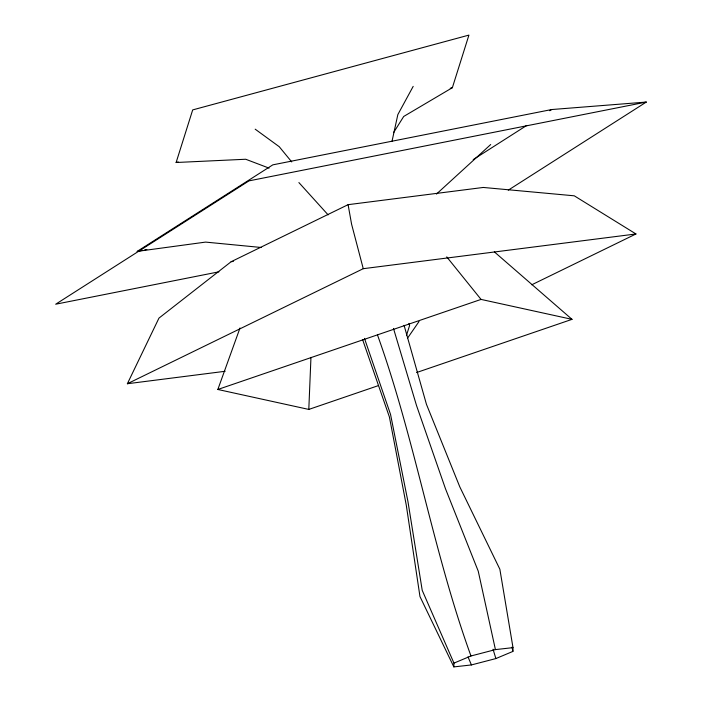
<?xml version="1.0" encoding="UTF-8"?>
<svg xmlns="http://www.w3.org/2000/svg" width="702" height="702" viewBox="0 0 702 702"><rect width="100%" height="100%" fill="white"/><g stroke="black" fill="none" stroke-linecap="round" stroke-linejoin="round"><path stroke-width="1.05" d="M404.08 325.324L426.439 404.291L459.792 486.855L499.859 569.225L513.004 647.639L512.899 651.421L495.884 658.564L471.419 664.934L453.852 666.9L453.957 663.118L422.227 590.373L407.967 501.649L390.54 414.408L364.461 338.364M240.005 327.974L217.839 389.478L308.801 409.424L310.96 357.406M392.032 141.207L397.841 114.593L413.188 86.372M269.077 168.129L245.7 159.249L176.123 162.504L192.69 109.907L468.927 35.1L452.36 87.697L403.711 116.462L393.55 132.669M406.493 335.345L409.617 325.421L408.941 323.394M225.149 371.288L127.369 383.74L158.959 318.111L231.169 261.697L348.095 204.668L483.283 187.452L574.271 195.814L635.968 233.968L531.783 284.775M407.599 338.057L419.033 321.507M436.46 194.077L490.698 144.524M261.162 247.473L205.598 242.102L137.197 251.395L272.824 164.847L551.64 109.547L646.314 102.062L508.257 190.163M473.209 159.6L526.728 125.447M549.789 110.732L551.64 109.547M127.369 383.74L363.259 268.69L635.968 233.968M453.957 663.118L470.972 655.975L495.428 649.604L513.004 647.639M217.839 389.478L481.054 299.412L572.016 319.349L416.576 372.543M308.801 409.424L378.229 385.661M176.123 162.504L178.238 161.934M450.245 88.268L452.36 87.697M646.314 102.062L248.973 180.87L55.686 304.212L218.919 271.832M137.197 251.395L142.559 250.333M144.7 249.912L146.85 249.482M231.169 261.697L233.327 261.416M255.177 129.168L279.238 146.709L291.734 161.925M494.383 251.895L572.016 319.349M298.894 182.564L328.124 214.873M446.726 256.862L481.054 299.412M453.852 666.9L419.971 596.568L406.274 505.168L389.399 416.962L362.583 339.522M468.006 656.888L471.419 664.934M470.972 655.975C432.88 551.017 415.268 440.049 377.492 334.986M493.032 649.218L495.884 658.564M393.48 328.431L416.514 405.519L445.498 488.803L478.246 571.191L495.428 649.604M363.259 268.69L351.579 224.166L348.095 204.668M512.039 647.139L512.899 651.421"/></g></svg>
